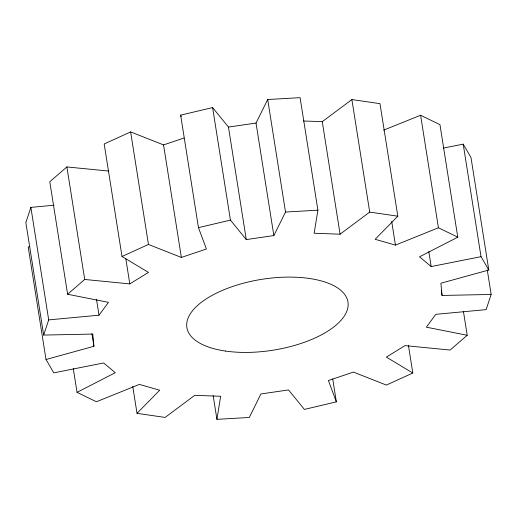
<?xml version="1.0" encoding="UTF-8"?>
<svg xmlns="http://www.w3.org/2000/svg" width="517" height="517" viewBox="0 0 517 517"><rect width="100%" height="100%" fill="white"/><g stroke="black" fill="none" stroke-linecap="round" stroke-linejoin="round"><path stroke-width="0.78" d="M332.722 378.883L336.36 401.864L304.39 409.419L288.538 389.934L260.923 393.96L249.297 417.478L216.914 419.339L220.656 396.274L194.735 395.331L165.117 417.432L137.011 413.335L132.746 386.393M184.039 138.02L163.553 144.909L130.639 131.925L104.188 143.972L122.012 256.49L148.457 244.451L181.37 257.434L206.412 249.013L198.463 227.654L180.64 115.136L212.61 107.581L230.427 220.1L246.279 239.591L273.842 235.565L256.025 123.046L267.703 99.522L300.086 97.661L317.903 210.18L314.129 233.245L340.083 234.195L369.707 212.086L397.812 216.19L379.989 103.665L351.883 99.568L322.265 121.669L303.389 120.984M54.033 205.217L30.871 207.382L25.85 222.549L43.674 335.074L92.769 334.072L93.926 346.293L46.013 359.502L28.196 246.977L29.74 246.551M43.674 335.074L48.695 319.9L30.871 207.382M487.26 269.887L491.15 294.451L486.129 309.618L435.805 314.323L426.344 327.177L467.213 335.274L463.445 311.499M273.842 235.565L285.526 212.048L267.703 99.522M48.695 319.9L99.012 315.196L108.473 302.348L67.611 294.251L49.787 181.725L66.887 166.939L108.816 171.069M137.011 413.335L159.682 390.212L139.351 384.409L96.395 401.754L77.046 392.345L73.285 368.569M397.812 216.19L375.142 239.306L395.447 245.103L438.429 227.771L457.771 237.18L439.954 124.655L420.605 115.246L383.556 130.194M67.611 294.251L84.71 279.464L129.799 283.904L148.469 272.414L122.012 256.49M467.213 335.274L450.113 350.061L405.024 345.614L386.348 357.105L412.812 373.028L386.361 385.075L353.447 372.091L328.405 380.506L336.36 401.864M77.046 392.345L115.285 372.699L103.639 362.953L53.8 372.86L46.013 359.502M457.771 237.18L419.52 256.813L431.184 266.565L481.023 256.665L488.804 270.023L440.891 283.226L442.048 295.453L491.15 294.451M198.463 227.654L230.427 220.1M443.424 148.075L463.2 144.14L470.987 157.498L488.804 270.023M212.61 107.581L228.462 127.066L256.025 123.046M285.526 212.048L317.903 210.18M180.64 115.136L181.189 116.609M463.2 144.14L481.023 256.665M420.605 115.246L438.429 227.771M441.298 290.696L442.048 295.453M428.8 251.514L431.184 266.565M391.686 221.334L395.447 245.103M408.417 345.298L412.812 373.028M351.883 99.568L369.707 212.086M322.265 121.669L340.083 234.195M228.462 127.066L246.279 239.591M213.153 395.57L216.914 419.339M163.553 144.909L181.37 257.434M130.639 131.925L148.457 244.451M125.786 258.545L129.799 283.904M96.505 299.349L99.012 315.196M66.887 166.939L84.71 279.464M91.923 333.62L93.926 346.293M225.444 351.056A81.55 35.88 -9 0 0 348.135 305.334A81.55 35.88 -9 0 0 228.65 287.898A81.55 35.88 -9 0 0 225.444 351.056"/></g></svg>
